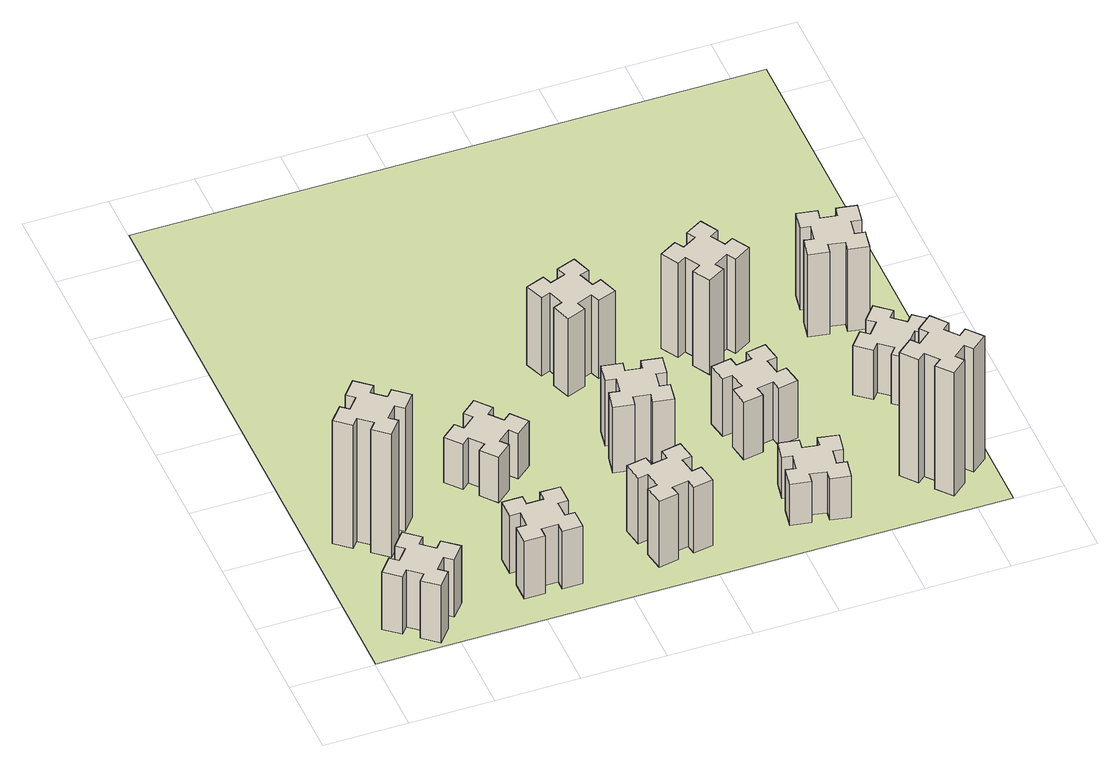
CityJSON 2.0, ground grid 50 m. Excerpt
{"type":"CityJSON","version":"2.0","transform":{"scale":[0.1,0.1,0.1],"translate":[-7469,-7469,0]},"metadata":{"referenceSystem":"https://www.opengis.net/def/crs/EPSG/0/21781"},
"CityObjects":{
"building1":{"type":"Building","attributes":{"class":"1000","function":"1000","usage":"1000","yearOfConstruction":2016,"roofType":"1000","measuredHeight":42,"storeysAboveGround":30,"storeysBelowGround":0},"geometry":[{"type":"Solid","lod":"1","boundaries":[[[[0,1,2,3,4,5,6,7,8,9,10,11,12,13,14,15,16,17,18,19]],[[17,16,20,21]],[[16,15,22,20]],[[15,14,23,22]],[[14,13,24,23]],[[13,12,25,24]],[[12,11,26,25]],[[11,10,27,26]],[[10,9,28,27]],[[9,8,29,28]],[[8,7,30,29]],[[7,6,31,30]],[[6,5,32,31]],[[5,4,33,32]],[[4,3,34,33]],[[3,2,35,34]],[[2,1,36,35]],[[1,0,37,36]],[[0,19,38,37]],[[19,18,39,38]],[[18,17,21,39]],[[24,25,26,27,28,29,30,31,32,33,34,35,36,37,38,39,21,20,22,23]]]]}]},
"building2":{"type":"Building","attributes":{"class":"1000","function":"1000","usage":"1000","yearOfConstruction":2016,"roofType":"1000","measuredHeight":90,"storeysAboveGround":30,"storeysBelowGround":0},"geometry":[{"type":"Solid","lod":"1","boundaries":[[[[40,41,42,43,44,45,46,47,48,49,50,51,52,53,54,55,56,57,58,59]],[[57,56,60,61]],[[56,55,62,60]],[[55,54,63,62]],[[54,53,64,63]],[[53,52,65,64]],[[52,51,66,65]],[[51,50,67,66]],[[50,49,68,67]],[[49,48,69,68]],[[48,47,70,69]],[[47,46,71,70]],[[46,45,72,71]],[[45,44,73,72]],[[44,43,74,73]],[[43,42,75,74]],[[42,41,76,75]],[[41,40,77,76]],[[40,59,78,77]],[[59,58,79,78]],[[58,57,61,79]],[[64,65,66,67,68,69,70,71,72,73,74,75,76,77,78,79,61,60,62,63]]]]}]},
"building3":{"type":"Building","attributes":{"class":"1000","function":"1000","usage":"1000","yearOfConstruction":2016,"roofType":"1000","measuredHeight":42,"storeysAboveGround":30,"storeysBelowGround":0},"geometry":[{"type":"Solid","lod":"1","boundaries":[[[[80,81,82,83,84,85,86,87,88,89,90,91,92,93,94,95,96,97,98,99]],[[97,96,100,101]],[[96,95,102,100]],[[95,94,103,102]],[[94,93,104,103]],[[93,92,105,104]],[[92,91,106,105]],[[91,90,107,106]],[[90,89,108,107]],[[89,88,109,108]],[[88,87,110,109]],[[87,86,111,110]],[[86,85,112,111]],[[85,84,113,112]],[[84,83,114,113]],[[83,82,115,114]],[[82,81,116,115]],[[81,80,117,116]],[[80,99,118,117]],[[99,98,119,118]],[[98,97,101,119]],[[104,105,106,107,108,109,110,111,112,113,114,115,116,117,118,119,101,100,102,103]]]]}]},
"building4":{"type":"Building","attributes":{"class":"1000","function":"1000","usage":"1000","yearOfConstruction":2016,"roofType":"1000","measuredHeight":33,"storeysAboveGround":30,"storeysBelowGround":0},"geometry":[{"type":"Solid","lod":"1","boundaries":[[[[120,121,122,123,124,125,126,127,128,129,130,131,132,133,134,135,136,137,138,139]],[[137,136,140,141]],[[136,135,142,140]],[[135,134,143,142]],[[134,133,144,143]],[[133,132,145,144]],[[132,131,146,145]],[[131,130,147,146]],[[130,129,148,147]],[[129,128,149,148]],[[128,127,150,149]],[[127,126,151,150]],[[126,125,152,151]],[[125,124,153,152]],[[124,123,154,153]],[[123,122,155,154]],[[122,121,156,155]],[[121,120,157,156]],[[120,139,158,157]],[[139,138,159,158]],[[138,137,141,159]],[[144,145,146,147,148,149,150,151,152,153,154,155,156,157,158,159,141,140,142,143]]]]}]},
"building5":{"type":"Building","attributes":{"class":"1000","function":"1000","usage":"1000","yearOfConstruction":2016,"roofType":"1000","measuredHeight":48,"storeysAboveGround":30,"storeysBelowGround":0},"geometry":[{"type":"Solid","lod":"1","boundaries":[[[[160,161,162,163,164,165,166,167,168,169,170,171,172,173,174,175,176,177,178,179]],[[177,176,180,181]],[[176,175,182,180]],[[175,174,183,182]],[[174,173,184,183]],[[173,172,185,184]],[[172,171,186,185]],[[171,170,187,186]],[[170,169,188,187]],[[169,168,189,188]],[[168,167,190,189]],[[167,166,191,190]],[[166,165,192,191]],[[165,164,193,192]],[[164,163,194,193]],[[163,162,195,194]],[[162,161,196,195]],[[161,160,197,196]],[[160,179,198,197]],[[179,178,199,198]],[[178,177,181,199]],[[184,185,186,187,188,189,190,191,192,193,194,195,196,197,198,199,181,180,182,183]]]]}]},
"building6":{"type":"Building","attributes":{"class":"1000","function":"1000","usage":"1000","yearOfConstruction":2016,"roofType":"1000","measuredHeight":48,"storeysAboveGround":30,"storeysBelowGround":0},"geometry":[{"type":"Solid","lod":"1","boundaries":[[[[200,201,202,203,204,205,206,207,208,209,210,211,212,213,214,215,216,217,218,219]],[[217,216,220,221]],[[216,215,222,220]],[[215,214,223,222]],[[214,213,224,223]],[[213,212,225,224]],[[212,211,226,225]],[[211,210,227,226]],[[210,209,228,227]],[[209,208,229,228]],[[208,207,230,229]],[[207,206,231,230]],[[206,205,232,231]],[[205,204,233,232]],[[204,203,234,233]],[[203,202,235,234]],[[202,201,236,235]],[[201,200,237,236]],[[200,219,238,237]],[[219,218,239,238]],[[218,217,221,239]],[[224,225,226,227,228,229,230,231,232,233,234,235,236,237,238,239,221,220,222,223]]]]}]},
"building7":{"type":"Building","attributes":{"class":"1000","function":"1000","usage":"1000","yearOfConstruction":2016,"roofType":"1000","measuredHeight":57,"storeysAboveGround":30,"storeysBelowGround":0},"geometry":[{"type":"Solid","lod":"1","boundaries":[[[[240,241,242,243,244,245,246,247,248,249,250,251,252,253,254,255,256,257,258,259]],[[257,256,260,261]],[[256,255,262,260]],[[255,254,263,262]],[[254,253,264,263]],[[253,252,265,264]],[[252,251,266,265]],[[251,250,267,266]],[[250,249,268,267]],[[249,248,269,268]],[[248,247,270,269]],[[247,246,271,270]],[[246,245,272,271]],[[245,244,273,272]],[[244,243,274,273]],[[243,242,275,274]],[[242,241,276,275]],[[241,240,277,276]],[[240,259,278,277]],[[259,258,279,278]],[[258,257,261,279]],[[264,265,266,267,268,269,270,271,272,273,274,275,276,277,278,279,261,260,262,263]]]]}]},
"building8":{"type":"Building","attributes":{"class":"1000","function":"1000","usage":"1000","yearOfConstruction":2016,"roofType":"1000","measuredHeight":30,"storeysAboveGround":30,"storeysBelowGround":0},"geometry":[{"type":"Solid","lod":"1","boundaries":[[[[280,281,282,283,284,285,286,287,288,289,290,291,292,293,294,295,296,297,298,299]],[[297,296,300,301]],[[296,295,302,300]],[[295,294,303,302]],[[294,293,304,303]],[[293,292,305,304]],[[292,291,306,305]],[[291,290,307,306]],[[290,289,308,307]],[[289,288,309,308]],[[288,287,310,309]],[[287,286,311,310]],[[286,285,312,311]],[[285,284,313,312]],[[284,283,314,313]],[[283,282,315,314]],[[282,281,316,315]],[[281,280,317,316]],[[280,299,318,317]],[[299,298,319,318]],[[298,297,301,319]],[[304,305,306,307,308,309,310,311,312,313,314,315,316,317,318,319,301,300,302,303]]]]}]},
"building9":{"type":"Building","attributes":{"class":"1000","function":"1000","usage":"1000","yearOfConstruction":2016,"roofType":"1000","measuredHeight":42,"storeysAboveGround":30,"storeysBelowGround":0},"geometry":[{"type":"Solid","lod":"1","boundaries":[[[[320,321,322,323,324,325,326,327,328,329,330,331,332,333,334,335,336,337,338,339]],[[337,336,340,341]],[[336,335,342,340]],[[335,334,343,342]],[[334,333,344,343]],[[333,332,345,344]],[[332,331,346,345]],[[331,330,347,346]],[[330,329,348,347]],[[329,328,349,348]],[[328,327,350,349]],[[327,326,351,350]],[[326,325,352,351]],[[325,324,353,352]],[[324,323,354,353]],[[323,322,355,354]],[[322,321,356,355]],[[321,320,357,356]],[[320,339,358,357]],[[339,338,359,358]],[[338,337,341,359]],[[344,345,346,347,348,349,350,351,352,353,354,355,356,357,358,359,341,340,342,343]]]]}]},
"building10":{"type":"Building","attributes":{"class":"1000","function":"1000","usage":"1000","yearOfConstruction":2016,"roofType":"1000","measuredHeight":69,"storeysAboveGround":30,"storeysBelowGround":0},"geometry":[{"type":"Solid","lod":"1","boundaries":[[[[360,361,362,363,364,365,366,367,368,369,370,371,372,373,374,375,376,377,378,379]],[[377,376,380,381]],[[376,375,382,380]],[[375,374,383,382]],[[374,373,384,383]],[[373,372,385,384]],[[372,371,386,385]],[[371,370,387,386]],[[370,369,388,387]],[[369,368,389,388]],[[368,367,390,389]],[[367,366,391,390]],[[366,365,392,391]],[[365,364,393,392]],[[364,363,394,393]],[[363,362,395,394]],[[362,361,396,395]],[[361,360,397,396]],[[360,379,398,397]],[[379,378,399,398]],[[378,377,381,399]],[[384,385,386,387,388,389,390,391,392,393,394,395,396,397,398,399,381,380,382,383]]]]}]},
"building11":{"type":"Building","attributes":{"class":"1000","function":"1000","usage":"1000","yearOfConstruction":2016,"roofType":"1000","measuredHeight":90,"storeysAboveGround":30,"storeysBelowGround":0},"geometry":[{"type":"Solid","lod":"1","boundaries":[[[[400,401,402,403,404,405,406,407,408,409,410,411,412,413,414,415,416,417,418,419]],[[417,416,420,421]],[[416,415,422,420]],[[415,414,423,422]],[[414,413,424,423]],[[413,412,425,424]],[[412,411,426,425]],[[411,410,427,426]],[[410,409,428,427]],[[409,408,429,428]],[[408,407,430,429]],[[407,406,431,430]],[[406,405,432,431]],[[405,404,433,432]],[[404,403,434,433]],[[403,402,435,434]],[[402,401,436,435]],[[401,400,437,436]],[[400,419,438,437]],[[419,418,439,438]],[[418,417,421,439]],[[424,425,426,427,428,429,430,431,432,433,434,435,436,437,438,439,421,420,422,423]]]]}]},
"building12":{"type":"Building","attributes":{"class":"1000","function":"1000","usage":"1000","yearOfConstruction":2016,"roofType":"1000","measuredHeight":36,"storeysAboveGround":30,"storeysBelowGround":0},"geometry":[{"type":"Solid","lod":"1","boundaries":[[[[440,441,442,443,444,445,446,447,448,449,450,451,452,453,454,455,456,457,458,459]],[[457,456,460,461]],[[456,455,462,460]],[[455,454,463,462]],[[454,453,464,463]],[[453,452,465,464]],[[452,451,466,465]],[[451,450,467,466]],[[450,449,468,467]],[[449,448,469,468]],[[448,447,470,469]],[[447,446,471,470]],[[446,445,472,471]],[[445,444,473,472]],[[444,443,474,473]],[[443,442,475,474]],[[442,441,476,475]],[[441,440,477,476]],[[440,459,478,477]],[[459,458,479,478]],[[458,457,461,479]],[[464,465,466,467,468,469,470,471,472,473,474,475,476,477,478,479,461,460,462,463]]]]}]},
"building13":{"type":"Building","attributes":{"class":"1000","function":"1000","usage":"1000","yearOfConstruction":2016,"roofType":"1000","measuredHeight":60,"storeysAboveGround":30,"storeysBelowGround":0},"geometry":[{"type":"Solid","lod":"1","boundaries":[[[[480,481,482,483,484,485,486,487,488,489,490,491,492,493,494,495,496,497,498,499]],[[497,496,500,501]],[[496,495,502,500]],[[495,494,503,502]],[[494,493,504,503]],[[493,492,505,504]],[[492,491,506,505]],[[491,490,507,506]],[[490,489,508,507]],[[489,488,509,508]],[[488,487,510,509]],[[487,486,511,510]],[[486,485,512,511]],[[485,484,513,512]],[[484,483,514,513]],[[483,482,515,514]],[[482,481,516,515]],[[481,480,517,516]],[[480,499,518,517]],[[499,498,519,518]],[[498,497,501,519]],[[504,505,506,507,508,509,510,511,512,513,514,515,516,517,518,519,501,500,502,503]]]]}]},
"landuse1":{"type":"LandUse","attributes":{"name":"plot1","function":"1010"},"geometry":[{"type":"MultiSurface","lod":"1","boundaries":[[[520,521,522,523]]]}]}
},
"vertices":[
[266,223,0],[343,159,0],[304,113,0],[396,36,0],[473,128,0],[427,166,0],[492,243,0],[538,204,0],[615,296,0],[523,373,0],[484,327,0],[408,392,0],[446,438,0],[354,515,0],[277,423,0],[323,384,0],[259,308,0],[213,346,0],[136,254,0],[228,177,0],[259,308,420],[213,346,420],[323,384,420],[277,423,420],[354,515,420],[446,438,420],[408,392,420],[484,327,420],[523,373,420],[615,296,420],[538,204,420],[492,243,420],[427,166,420],[473,128,420],[396,36,420],[304,113,420],[343,159,420],[266,223,420],[228,177,420],[136,254,420],
[484,1067,0],[408,1132,0],[446,1178,0],[354,1255,0],[277,1163,0],[323,1124,0],[259,1048,0],[213,1086,0],[136,994,0],[228,917,0],[266,963,0],[343,899,0],[304,853,0],[396,776,0],[473,868,0],[427,906,0],[492,983,0],[538,944,0],[615,1036,0],[523,1113,0],[492,983,900],[538,944,900],[427,906,900],[473,868,900],[396,776,900],[304,853,900],[343,899,900],[266,963,900],[228,917,900],[136,994,900],[213,1086,900],[259,1048,900],[323,1124,900],[277,1163,900],[354,1255,900],[446,1178,900],[408,1132,900],[484,1067,900],[523,1113,900],[615,1036,900],
[1165,485,0],[1065,485,0],[1065,545,0],[945,545,0],[945,425,0],[1005,425,0],[1005,325,0],[945,325,0],[945,205,0],[1065,205,0],[1065,265,0],[1165,265,0],[1165,205,0],[1285,205,0],[1285,325,0],[1225,325,0],[1225,425,0],[1285,425,0],[1285,545,0],[1165,545,0],[1225,425,420],[1285,425,420],[1225,325,420],[1285,325,420],[1285,205,420],[1165,205,420],[1165,265,420],[1065,265,420],[1065,205,420],[945,205,420],[945,325,420],[1005,325,420],[1005,425,420],[945,425,420],[945,545,420],[1065,545,420],[1065,485,420],[1165,485,420],[1165,545,420],[1285,545,420],
[1083,1332,0],[1006,1267,0],[968,1313,0],[876,1236,0],[953,1144,0],[999,1183,0],[1063,1106,0],[1017,1068,0],[1094,976,0],[1186,1053,0],[1148,1099,0],[1224,1163,0],[1263,1117,0],[1355,1194,0],[1278,1286,0],[1232,1248,0],[1167,1324,0],[1213,1363,0],[1136,1455,0],[1044,1378,0],[1167,1324,330],[1213,1363,330],[1232,1248,330],[1278,1286,330],[1355,1194,330],[1263,1117,330],[1224,1163,330],[1148,1099,330],[1186,1053,330],[1094,976,330],[1017,1068,330],[1063,1106,330],[999,1183,330],[953,1144,330],[876,1236,330],[968,1313,330],[1006,1267,330],[1083,1332,330],[1044,1378,330],[1136,1455,330],
[1738,405,0],[1756,307,0],[1697,297,0],[1717,178,0],[1836,199,0],[1825,258,0],[1924,276,0],[1934,217,0],[2052,237,0],[2031,356,0],[1972,345,0],[1955,444,0],[2014,454,0],[1993,572,0],[1875,551,0],[1885,492,0],[1787,475,0],[1777,534,0],[1658,513,0],[1679,395,0],[1787,475,480],[1777,534,480],[1885,492,480],[1875,551,480],[1993,572,480],[2014,454,480],[1955,444,480],[1972,345,480],[2031,356,480],[2052,237,480],[1934,217,480],[1924,276,480],[1825,258,480],[1836,199,480],[1717,178,480],[1697,297,480],[1756,307,480],[1738,405,480],[1679,395,480],[1658,513,480],
[2055,1047,0],[2072,1145,0],[2131,1135,0],[2152,1253,0],[2034,1274,0],[2024,1215,0],[1925,1232,0],[1936,1291,0],[1817,1312,0],[1797,1194,0],[1856,1184,0],[1838,1085,0],[1779,1096,0],[1758,977,0],[1877,957,0],[1887,1016,0],[1985,998,0],[1975,939,0],[2093,918,0],[2114,1037,0],[1985,998,480],[1975,939,480],[1887,1016,480],[1877,957,480],[1758,977,480],[1779,1096,480],[1838,1085,480],[1856,1184,480],[1797,1194,480],[1817,1312,480],[1936,1291,480],[1925,1232,480],[2024,1215,480],[2034,1274,480],[2152,1253,480],[2131,1135,480],[2072,1145,480],[2055,1047,480],[2114,1037,480],[2093,918,480],
[1846,1735,0],[1940,1769,0],[1960,1713,0],[2073,1754,0],[2032,1867,0],[1976,1846,0],[1942,1940,0],[1998,1960,0],[1957,2073,0],[1844,2032,0],[1865,1976,0],[1771,1942,0],[1750,1998,0],[1637,1957,0],[1679,1844,0],[1735,1865,0],[1769,1771,0],[1713,1750,0],[1754,1637,0],[1867,1679,0],[1769,1771,570],[1713,1750,570],[1735,1865,570],[1679,1844,570],[1637,1957,570],[1750,1998,570],[1771,1942,570],[1865,1976,570],[1844,2032,570],[1957,2073,570],[1998,1960,570],[1942,1940,570],[1976,1846,570],[2032,1867,570],[2073,1754,570],[1960,1713,570],[1940,1769,570],[1846,1735,570],[1867,1679,570],[1754,1637,570],
[2596,444,0],[2578,345,0],[2519,356,0],[2498,237,0],[2617,217,0],[2627,276,0],[2725,258,0],[2715,199,0],[2833,178,0],[2854,297,0],[2795,307,0],[2812,405,0],[2871,395,0],[2892,513,0],[2774,534,0],[2764,475,0],[2665,492,0],[2676,551,0],[2557,572,0],[2537,454,0],[2665,492,300],[2676,551,300],[2764,475,300],[2774,534,300],[2892,513,300],[2871,395,300],[2812,405,300],[2795,307,300],[2854,297,300],[2833,178,300],[2715,199,300],[2725,258,300],[2627,276,300],[2617,217,300],[2498,237,300],[2519,356,300],[2578,345,300],[2596,444,300],[2537,454,300],[2557,572,300],
[2625,1132,0],[2527,1115,0],[2517,1174,0],[2398,1153,0],[2419,1035,0],[2478,1045,0],[2496,947,0],[2437,937,0],[2457,818,0],[2576,839,0],[2565,898,0],[2664,916,0],[2674,857,0],[2792,877,0],[2771,996,0],[2712,985,0],[2695,1084,0],[2754,1094,0],[2733,1212,0],[2615,1191,0],[2695,1084,420],[2754,1094,420],[2712,985,420],[2771,996,420],[2792,877,420],[2674,857,420],[2664,916,420],[2565,898,420],[2576,839,420],[2457,818,420],[2437,937,420],[2496,947,420],[2478,1045,420],[2419,1035,420],[2398,1153,420],[2517,1174,420],[2527,1115,420],[2625,1132,420],[2615,1191,420],[2733,1212,420],
[2475,1744,0],[2525,1657,0],[2473,1627,0],[2533,1523,0],[2637,1583,0],[2607,1635,0],[2694,1685,0],[2724,1633,0],[2828,1693,0],[2768,1797,0],[2716,1767,0],[2666,1854,0],[2718,1884,0],[2658,1988,0],[2554,1928,0],[2584,1876,0],[2497,1826,0],[2467,1878,0],[2363,1818,0],[2423,1714,0],[2497,1826,690],[2467,1878,690],[2584,1876,690],[2554,1928,690],[2658,1988,690],[2718,1884,690],[2666,1854,690],[2716,1767,690],[2768,1797,690],[2828,1693,690],[2724,1633,690],[2694,1685,690],[2607,1635,690],[2637,1583,690],[2533,1523,690],[2473,1627,690],[2525,1657,690],[2475,1744,690],[2423,1714,690],[2363,1818,690],
[3468,259,0],[3544,323,0],[3583,277,0],[3675,354,0],[3598,446,0],[3552,408,0],[3487,484,0],[3533,523,0],[3456,615,0],[3364,538,0],[3403,492,0],[3326,427,0],[3288,473,0],[3196,396,0],[3273,304,0],[3319,343,0],[3383,266,0],[3337,228,0],[3414,136,0],[3506,213,0],[3383,266,900],[3337,228,900],[3319,343,900],[3273,304,900],[3196,396,900],[3288,473,900],[3326,427,900],[3403,492,900],[3364,538,900],[3456,615,900],[3533,523,900],[3487,484,900],[3552,408,900],[3598,446,900],[3675,354,900],[3583,277,900],[3544,323,900],[3468,259,900],[3506,213,900],[3414,136,900],
[3487,1006,0],[3552,1083,0],[3598,1044,0],[3675,1136,0],[3583,1213,0],[3544,1167,0],[3468,1232,0],[3506,1278,0],[3414,1355,0],[3337,1263,0],[3383,1224,0],[3319,1148,0],[3273,1186,0],[3196,1094,0],[3288,1017,0],[3326,1063,0],[3403,999,0],[3364,953,0],[3456,876,0],[3533,968,0],[3403,999,360],[3364,953,360],[3326,1063,360],[3288,1017,360],[3196,1094,360],[3273,1186,360],[3319,1148,360],[3383,1224,360],[3337,1263,360],[3414,1355,360],[3506,1278,360],[3468,1232,360],[3544,1167,360],[3583,1213,360],[3675,1136,360],[3598,1044,360],[3552,1083,360],[3487,1006,360],[3533,968,360],[3456,876,360],
[3267,1656,0],[3365,1638,0],[3355,1579,0],[3473,1558,0],[3494,1677,0],[3435,1687,0],[3452,1785,0],[3511,1775,0],[3532,1893,0],[3414,1914,0],[3404,1855,0],[3305,1872,0],[3316,1931,0],[3197,1952,0],[3177,1834,0],[3236,1824,0],[3218,1725,0],[3159,1736,0],[3138,1617,0],[3257,1597,0],[3218,1725,600],[3159,1736,600],[3236,1824,600],[3177,1834,600],[3197,1952,600],[3316,1931,600],[3305,1872,600],[3404,1855,600],[3414,1914,600],[3532,1893,600],[3511,1775,600],[3452,1785,600],[3435,1687,600],[3494,1677,600],[3473,1558,600],[3355,1579,600],[3365,1638,600],[3267,1656,600],[3257,1597,600],[3138,1617,600],
[5,3705,0],[3705,3705,0],[3705,5,0],[5,5,0]
]}
